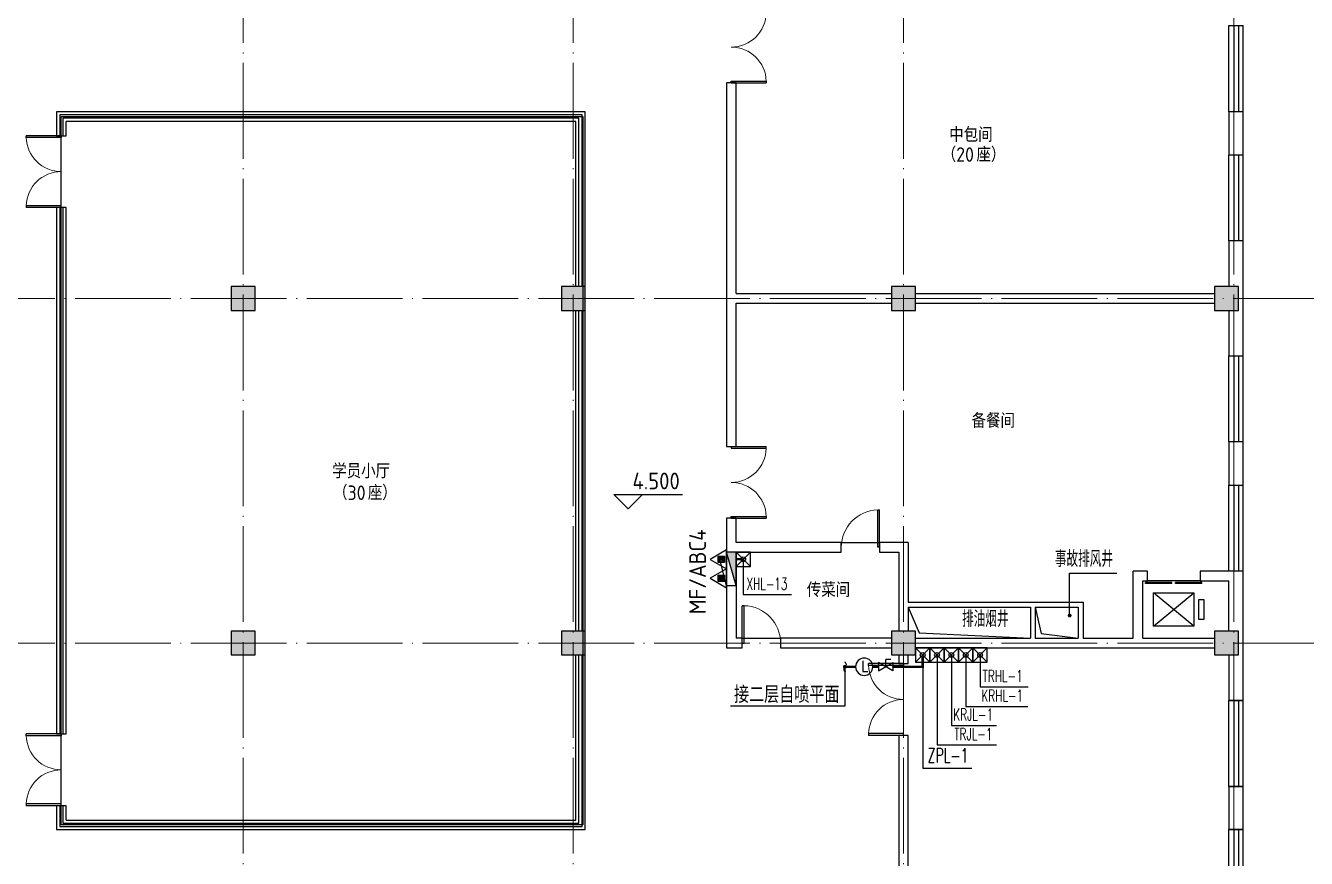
# Model space of a CAD drawing. Extents: x 1475400 to 1714963, y -629303 to -315532.
# Drawn here: x 1535929 to 1562692, y -453708 to -436308 of the extents above; entities that cross this region are included whole.
import ezdxf

# ---------------------------------------------------------------- set-up
doc = ezdxf.new("R2010")
doc.units = 0
doc.header["$LTSCALE"] = 1000
doc.linetypes.add('DOTE', pattern=[2.42, 2, -0.2, 0.02, -0.2])
for name, color, linetype in [('A-ANNO-IDEN-LEVL', 3, 'Continuous'), ('A-ANNO-TXT', 7, 'Continuous'), ('A-WALL-CURT', 111, 'Continuous'), ('COLUMN', 255, 'Continuous'), ('DIM_LEAD', 3, 'Continuous'), ('DIM_太阳能热回水', 7, 'Continuous'), ('DIM_太阳能热给水', 7, 'Continuous'), ('DIM_空气源热回水', 7, 'Continuous'), ('DIM_空气源热给水', 7, 'Continuous'), ('EVTR', 2, 'Continuous'), ('fur', 253, 'Continuous'), ('P-ANNO-IDEN', 3, 'Continuous'), ('P-FIRE-EQPM', 1, 'Continuous'), ('P-FIRE-IDEN', 1, 'Continuous'), ('P-PROT-FIRH', 1, 'Continuous'), ('P-PROT-IDEN', 7, 'Continuous'), ('P-PROT-PIPE', 1, 'Continuous'), ('P-PROT-VPIP', 1, 'Continuous'), ('P-SPRN-EQPM', 161, 'Continuous'), ('P-SPRN-IDEN', 4, 'Continuous'), ('P-SPRN-PIPE', 6, 'Continuous'), ('P-SPRN-VALV', 161, 'Continuous'), ('P-SPRN-VPIP', 161, 'Continuous'), ('PUB_HATCH', 8, 'Continuous'), ('PUB_TEXT', 7, 'Continuous'), ('VPIPE-太阳能热回水', 7, 'Continuous'), ('VPIPE-太阳能热给水', 7, 'Continuous'), ('VPIPE-空气源热回水', 7, 'Continuous'), ('VPIPE-空气源热给水', 7, 'Continuous'), ('WALL', 2, 'Continuous'), ('WINDOW', 4, 'Continuous'), ('建筑底图', 7, 'Continuous'), ('看线', 30, 'Continuous')]:
    doc.layers.add(name, color=color, linetype=linetype)
doc.layers.add('DOTE', color=8, linetype='DOTE', lineweight=9)
doc.layers.add('定位矩形', color=6, linetype='Continuous', plot=False)
doc.styles.add('_TCH_DIM', font='SIMPLEX', dxfattribs={"bigfont": 'GBCBIG'})
doc.styles.add('_TWT_SERIAL', font='COMPLEX', dxfattribs={"width": 0.8, "height": 3, "bigfont": 'HZTXT'})
doc.styles.add('HZ(TK)', font='geniso.shx', dxfattribs={"width": 0.9, "bigfont": 'hztxt.shx'})
doc.styles.get("Standard").update_dxf_attribs({"font": 'geniso.shx', "bigfont": 'hztxt.shx'})

# ---------------------------------------------------------------- blocks, each defined once
blk = doc.blocks.new('$WINLIB2D$00000001')
at = {"color": 0}
for points in [[(-0.5, 0.5), (-0.5, -0.5)], [(-0.5, 0.5), (0.5, 0.5)], [(0.5, -0.5), (0.5, 0.5)], [(0.5, 0.167), (-0.5, 0.167)], [(0.5, -0.167), (-0.5, -0.167)], [(-0.5, -0.5), (0.5, -0.5)]]:
    blk.add_lwpolyline(points, dxfattribs=at)
blk = doc.blocks.new('$DORLIB2D$00000127')
at = {"color": 0}
for points in [[(-0.533, 0.795), (-0.533, 0.69)], [(-0.033, 0.795), (-0.533, 0.795)], [(-0.033, 0.795), (-0.033, 0.69)], [(0.533, 0.795), (0.033, 0.795)], [(0.033, 0.795), (0.033, 0.69)], [(0.533, 0.795), (0.533, 0.69)], [(-0.033, 0.69), (-0.533, 0.69)], [(0.5, 0.5), (-0.5, 0.5)], [(0.533, 0.69), (0.033, 0.69)]]:
    blk.add_lwpolyline(points, dxfattribs=at)
blk = doc.blocks.new('$DorLib2D$00000002')
for p, q in [((-0.5, 0), (-0.5, 0.4875)), ((-0.475, 0.4875), (-0.5, 0.4875)), ((-0.475, 0), (-0.475, 0.4875)), ((0.475, 0), (0.475, 0.4875)), ((0.475, 0.4875), (0.5, 0.4875)), ((0.5, 0), (0.5, 0.4875)), ((-0.5, 0), (-0.475, 0)), ((0.5, 0), (0.475, 0))]:
    blk.add_line(p, q)
at = {"lineweight": 13}
for centre, start, end in [((-0.4875, 0), 0, 88.53072), ((0.4875, 0), 91.46928, 180)]:
    blk.add_arc(centre, 0.4875, start, end, dxfattribs=at)
blk = doc.blocks.new('$DorLib2D$00000001')
for p, q in [((0.45, 0.975), (0.5, 0.975)), ((0.45, 0), (0.45, 0.975)), ((0.5, 0), (0.5, 0.975)), ((0.5, 0), (0.45, 0))]:
    blk.add_line(p, q)
at = {"lineweight": 13}
blk.add_arc((0.475, 0), 0.975, 91.4693, 180, dxfattribs=at)
blk = doc.blocks.new('sdfcsf')
at = {"layer": 'PUB_HATCH'}
for points in [[(879213.1, -360060.3), (879213.1, -359560.3), (878713.1, -359560.3), (878713.1, -360060.3)], [(886113.1, -360060.3), (886113.1, -359560.3), (885613.1, -359560.3), (885613.1, -360060.3)], [(893013.1, -360060.3), (893013.1, -359560.3), (892513.1, -359560.3), (892513.1, -360060.3)], [(899763.1, -360060.3), (899763.1, -359560.3), (899263.1, -359560.3), (899263.1, -360060.3)], [(879213.1, -367260.3), (879213.1, -366760.3), (878713.1, -366760.3), (878713.1, -367260.3)], [(886113.1, -367260.3), (886113.1, -366760.3), (885613.1, -366760.3), (885613.1, -367260.3)], [(893013.1, -367260.3), (893013.1, -366760.3), (892513.1, -366760.3), (892513.1, -367260.3)], [(899763.1, -367260.3), (899763.1, -366760.3), (899263.1, -366760.3), (899263.1, -367260.3)]]:
    blk.add_hatch(color=256, dxfattribs=at).paths.add_polyline_path(points)
at = {"layer": 'A-ANNO-IDEN-LEVL'}
for p, q in [((887010, -364204.8), (886710, -363904.8)), ((886710, -363904.8), (888144, -363904.8)), ((887010, -364204.8), (887310, -363904.8))]:
    blk.add_line(p, q, dxfattribs=at)
at = {"layer": 'A-WALL-CURT'}
for p, q in [((886113.1, -355910.3), (875063.1, -355910.3)), ((875063.1, -355910.3), (875063.1, -356410.3)), ((886113.1, -359560.3), (886113.1, -355910.3)), ((886046.5, -355977), (875129.8, -355977)), ((875129.8, -355977), (875129.8, -356410.3)), ((885979.8, -356043.7), (875196.5, -356043.7)), ((875196.5, -356043.7), (875196.5, -356410.3)), ((885913.1, -356110.3), (875263.1, -356110.3)), ((875263.1, -356410.3), (875263.1, -356110.3)), ((885913.1, -359560.3), (885913.1, -356110.3)), ((885979.8, -359560.3), (885979.8, -356043.7)), ((886046.5, -359560.3), (886046.5, -355977)), ((875063.1, -356410.3), (875263.1, -356410.3)), ((875063.1, -357910.3), (875063.1, -368910.3)), ((875263.1, -357910.3), (875063.1, -357910.3)), ((875129.8, -357910.3), (875129.8, -368910.3)), ((875196.5, -357910.3), (875196.5, -368910.3)), ((875263.1, -368910.3), (875263.1, -357910.3)), ((885913.1, -366760.3), (885913.1, -360060.3)), ((885979.8, -366760.3), (885979.8, -360060.3)), ((886046.5, -366760.3), (886046.5, -360060.3)), ((886113.1, -366760.3), (886113.1, -360060.3)), ((885913.1, -370710.3), (885913.1, -367260.3)), ((885979.8, -370777), (885979.8, -367260.3)), ((886046.5, -370843.7), (886046.5, -367260.3)), ((886113.1, -370910.3), (886113.1, -367260.3)), ((875063.1, -368910.3), (875263.1, -368910.3)), ((875263.1, -370410.3), (875063.1, -370410.3)), ((875063.1, -370410.3), (875063.1, -370910.3)), ((875129.8, -370410.3), (875129.8, -370843.7)), ((875196.5, -370410.3), (875196.5, -370777)), ((875263.1, -370710.3), (875263.1, -370410.3)), ((875063.1, -370910.3), (886113.1, -370910.3)), ((875129.8, -370843.7), (886046.5, -370843.7)), ((875196.5, -370777), (885979.8, -370777)), ((875263.1, -370710.3), (885913.1, -370710.3))]:
    blk.add_line(p, q, dxfattribs=at)
at = {"layer": 'COLUMN'}
for p, q in [((879213.1, -359560.3), (878713.1, -359560.3)), ((878713.1, -359560.3), (878713.1, -360060.3)), ((879213.1, -360060.3), (879213.1, -359560.3)), ((886113.1, -359560.3), (885613.1, -359560.3)), ((885613.1, -359560.3), (885613.1, -360060.3)), ((886113.1, -360060.3), (886113.1, -359560.3)), ((893013.1, -359560.3), (892513.1, -359560.3)), ((892513.1, -359560.3), (892513.1, -360060.3)), ((893013.1, -360060.3), (893013.1, -359560.3)), ((899763.1, -359560.3), (899263.1, -359560.3)), ((899263.1, -359560.3), (899263.1, -360060.3)), ((899763.1, -360060.3), (899763.1, -359560.3)), ((878713.1, -360060.3), (879213.1, -360060.3)), ((885613.1, -360060.3), (886113.1, -360060.3)), ((892513.1, -360060.3), (893013.1, -360060.3)), ((899263.1, -360060.3), (899763.1, -360060.3)), ((879213.1, -366760.3), (878713.1, -366760.3)), ((878713.1, -366760.3), (878713.1, -367260.3)), ((879213.1, -367260.3), (879213.1, -366760.3)), ((886113.1, -366760.3), (885613.1, -366760.3)), ((885613.1, -366760.3), (885613.1, -367260.3)), ((886113.1, -367260.3), (886113.1, -366760.3)), ((893013.1, -366760.3), (892513.1, -366760.3)), ((892513.1, -366760.3), (892513.1, -367260.3)), ((893013.1, -367260.3), (893013.1, -366760.3)), ((899763.1, -366760.3), (899263.1, -366760.3)), ((899263.1, -366760.3), (899263.1, -367260.3)), ((899763.1, -367260.3), (899763.1, -366760.3)), ((878713.1, -367260.3), (879213.1, -367260.3)), ((885613.1, -367260.3), (886113.1, -367260.3)), ((892513.1, -367260.3), (893013.1, -367260.3)), ((899263.1, -367260.3), (899763.1, -367260.3))]:
    blk.add_line(p, q, dxfattribs=at)
at = {"layer": 'DIM_LEAD'}
for p, q in [((896234.3, -366435.5), (896234.3, -365548.4)), ((896234.3, -365548.4), (897221.5, -365548.4))]:
    blk.add_line(p, q, dxfattribs=at)
at = {"layer": 'DIM_LEAD', "const_width": 40}
blk.add_lwpolyline([(896234.3, -366455.5, 1), (896234.3, -366415.5, 1)], format="xyb", close=True, dxfattribs=at)
at = {"layer": 'DOTE'}
for p, q in [((878963.1, -383511.1), (878963.1, -343309.6)), ((885863.1, -383511.1), (885863.1, -343309.6)), ((892763.1, -383511.1), (892763.1, -343309.6)), ((899663.1, -383511.1), (899663.1, -343309.6)), ((860932, -359810.3), (901663.1, -359810.3)), ((860932, -367010.3), (901663.1, -367010.3))]:
    blk.add_line(p, q, dxfattribs=at)
at = {"layer": 'EVTR'}
for p, q in [((897988.1, -366660.3), (898828.1, -365960.3)), ((898828.1, -366660.3), (897988.1, -365960.3)), ((897988.1, -365960.3), (898828.1, -365960.3)), ((897988.1, -366660.3), (897988.1, -365960.3)), ((898828.1, -365960.3), (898828.1, -366660.3)), ((898933.1, -366100.3), (899038.1, -366100.3)), ((898933.1, -366520.3), (898933.1, -366100.3)), ((899038.1, -366100.3), (899038.1, -366520.3)), ((899038.1, -366520.3), (898933.1, -366520.3)), ((898828.1, -366660.3), (897988.1, -366660.3))]:
    blk.add_line(p, q, dxfattribs=at)
at = {"layer": 'fur'}
blk.add_lwpolyline([(875163.1, -356010.3), (886063.1, -356010.3), (886063.1, -370810.3), (875163.1, -370810.3)], close=True, dxfattribs=at)
at = {"layer": 'WALL'}
for p, q in [((889263.1, -355308.8), (889063.1, -355308.8)), ((889063.1, -355308.8), (889063.1, -359810.3)), ((889263.1, -359710.3), (889263.1, -355308.8)), ((899863.1, -355910.3), (899563.1, -355910.3)), ((899563.1, -355910.3), (899563.1, -356810.3)), ((899863.1, -356810.3), (899863.1, -355910.3)), ((899563.1, -356810.3), (899863.1, -356810.3)), ((899863.1, -358610.3), (899563.1, -358610.3)), ((899563.1, -358610.3), (899563.1, -359560.3)), ((899863.1, -359810.3), (899863.1, -358610.3)), ((889063.1, -359810.3), (889063.1, -362904.2)), ((889263.1, -359710.3), (892513.1, -359710.3)), ((889263.1, -359910.3), (892513.1, -359910.3)), ((889263.1, -362904.2), (889263.1, -359910.3)), ((893013.1, -359710.3), (899263.1, -359710.3)), ((893013.1, -359910.3), (899263.1, -359910.3)), ((899863.1, -361010.3), (899863.1, -359810.3)), ((899563.1, -360060.3), (899563.1, -361010.3)), ((899563.1, -361010.3), (899863.1, -361010.3)), ((899863.1, -362810.3), (899563.1, -362810.3)), ((899563.1, -362810.3), (899563.1, -363710.3)), ((899863.1, -363710.3), (899863.1, -362810.3)), ((889063.1, -362904.2), (889263.1, -362904.2)), ((899563.1, -363710.3), (899863.1, -363710.3)), ((889263.1, -364404.2), (889063.1, -364404.2)), ((889063.1, -364404.2), (889063.1, -365010.3)), ((889263.1, -364910.3), (889263.1, -364404.2)), ((889063.1, -365010.3), (889063.1, -367110.3)), ((891463.1, -364910.3), (889263.1, -364910.3)), ((891463.1, -365110.3), (891463.1, -364910.3)), ((892863.1, -364910.3), (892263.1, -364910.3)), ((892263.1, -364910.3), (892263.1, -365110.3)), ((892863.1, -364910.3), (892863.1, -366160.3)), ((889263.1, -365110.3), (889263.1, -366910.3)), ((889263.1, -365110.3), (891463.1, -365110.3)), ((892263.1, -365110.3), (892663.1, -365110.3)), ((892663.1, -365110.3), (892663.1, -366210.3)), ((897563.1, -366910.3), (897563.1, -365510.3)), ((897858.1, -365510.3), (897563.1, -365510.3)), ((897858.1, -365710.3), (897858.1, -365510.3)), ((899563.1, -365510.3), (898958.1, -365510.3)), ((898958.1, -365510.3), (898958.1, -365710.3)), ((899863.1, -365510.3), (899563.1, -365510.3)), ((899863.1, -365610.3), (899863.1, -365510.3)), ((897763.1, -366910.3), (897763.1, -365710.3)), ((897763.1, -365710.3), (897858.1, -365710.3)), ((898958.1, -365710.3), (899563.1, -365710.3)), ((899563.1, -366760.3), (899563.1, -365710.3)), ((899863.1, -367010.3), (899863.1, -365610.3)), ((892663.1, -366210.3), (892663.1, -366760.3)), ((892863.1, -366160.3), (895463.1, -366160.3)), ((892863.1, -366260.3), (892863.1, -366760.3)), ((892863.1, -366260.3), (895413.1, -366260.3)), ((895413.1, -366260.3), (895413.1, -366910.3)), ((895463.1, -366160.3), (896513.1, -366160.3)), ((895513.1, -366260.3), (896413.1, -366260.3)), ((895513.1, -366260.3), (895513.1, -366910.3)), ((896413.1, -366260.3), (896413.1, -366910.3)), ((896513.1, -366160.3), (896513.1, -366910.3)), ((889393.1, -366910.3), (889263.1, -366910.3)), ((889393.1, -367110.3), (889393.1, -366910.3)), ((892513.1, -366910.3), (890193.1, -366910.3)), ((890193.1, -366910.3), (890193.1, -367110.3)), ((893013.1, -366910.3), (895413.1, -366910.3)), ((895513.1, -366910.3), (896413.1, -366910.3)), ((896513.1, -366910.3), (897563.1, -366910.3)), ((897763.1, -366910.3), (899263.1, -366910.3)), ((889063.1, -367110.3), (889393.1, -367110.3)), ((890193.1, -367110.3), (892513.1, -367110.3)), ((893013.1, -367110.3), (895463.1, -367110.3)), ((895463.1, -367110.3), (896463.1, -367110.3)), ((896463.1, -367110.3), (897663.1, -367110.3)), ((897663.1, -367110.3), (899263.1, -367110.3)), ((899863.1, -368210.3), (899863.1, -367010.3)), ((892663.1, -367260.3), (892663.1, -367440.3)), ((892663.1, -367440.3), (892863.1, -367440.3)), ((892863.1, -367440.3), (892863.1, -367260.3)), ((899563.1, -367260.3), (899563.1, -368210.3)), ((899563.1, -368210.3), (899863.1, -368210.3)), ((892863.1, -368940.3), (892663.1, -368940.3)), ((892663.1, -368940.3), (892663.1, -373660.3)), ((892863.1, -373660.3), (892863.1, -368940.3)), ((899863.1, -370010.3), (899563.1, -370010.3)), ((899563.1, -370010.3), (899563.1, -370910.3)), ((899863.1, -370910.3), (899863.1, -370010.3)), ((899563.1, -370910.3), (899863.1, -370910.3))]:
    blk.add_line(p, q, dxfattribs=at)
at = {"layer": 'WINDOW'}
for p, q in [((891463.1, -364910.3), (892263.1, -364910.3)), ((889393.1, -366910.3), (890193.1, -366910.3))]:
    blk.add_line(p, q, dxfattribs=at)
at = {"layer": '看线'}
for points in [[(892863.1, -366260.3), (893091.1, -366798.2), (895413.1, -366910.3)], [(895513.1, -366260.3), (895635.5, -366813.4), (896413.1, -366910.3)]]:
    blk.add_lwpolyline(points, dxfattribs=at)
at = {"layer": 'WINDOW'}
for name, p, xscale, yscale, zscale, rotation in [('$DorLib2D$00000002', (889163.1, -354558.8), -1500, 1500, -1500, 270), ('$WINLIB2D$00000001', (899713.1, -355010.3), -1800, 300, 1800, 270), ('$DorLib2D$00000002', (875163.1, -357160.3), -1500, 1500, 1500, 90), ('$WINLIB2D$00000001', (899713.1, -357710.3), -1800, 300, 1800, 270), ('$WINLIB2D$00000001', (899713.1, -361910.3), -1800, 300, 1800, 270), ('$DorLib2D$00000002', (889163.1, -363654.2), -1500, 1500, -1500, 270), ('$WINLIB2D$00000001', (899713.1, -364610.3), -1800, 300, 1800, 270), ('$DORLIB2D$00000127', (898408.1, -365610.3), -1100, 200, 1100, 180), ('$DorLib2D$00000002', (892763.1, -368190.3), 1500, 1500, -1500, 90), ('$WINLIB2D$00000001', (899713.1, -369110.3), 1800, 300, 1800, 90), ('$DorLib2D$00000002', (875163.1, -369660.3), 1500, 1500, -1500, 90), ('$WINLIB2D$00000001', (899713.1, -371810.3), 1800, 300, 1800, 90)]:
    blk.add_blockref(name, p, dxfattribs=dict(at, xscale=xscale, yscale=yscale, zscale=zscale, rotation=rotation))
at = {"layer": 'WINDOW', "yscale": 800}
for p, xscale, zscale in [((891863.1, -365010.3), 800, 800), ((889793.1, -367010.3), -800, -800)]:
    blk.add_blockref('$DorLib2D$00000001', p, dxfattribs=dict(at, xscale=xscale, zscale=zscale))
at = {"layer": 'A-ANNO-TXT', "color": 7}
blk.add_text('4.500', height=350, dxfattribs=at).set_placement((887098.7, -363799.8))
at = {"layer": 'PUB_TEXT'}
for s, height, p in [('中包间', 302.47, (893717.2, -356542.1)), ('（', 302.5, (893560.3, -356955)), ('20', 302.47, (893862.7, -356955)), ('座）', 302.47, (894286.2, -356955)), ('备餐间', 302.47, (894183.5, -362516.3)), ('学员小厅', 302.47, (880825.1, -363568.6)), ('（', 302.5, (880842.3, -364021.7)), ('座）', 302.47, (881568.2, -364021.7)), ('30', 302.47, (881144.8, -364021.7)), ('传菜间', 302.47, (890741, -366051.1))]:
    blk.add_text(s, height=height, dxfattribs=at).set_placement(p)
at = {"layer": 'PUB_TEXT', "color": 7, "style": '_TCH_DIM'}
for s, p in [('事故排风井', (895925, -365421.1)), ('排油烟井', (893986.5, -366675.3))]:
    blk.add_text(s, height=337.59, dxfattribs=at).set_placement(p)
blk = doc.blocks.new('$TWTSYS$00000508')
for p, q in [((-0.5, 0.5), (0.324, 1.224)), ((-0.5, 0.5), (-0.5, -0.5)), ((-0.5, -0.5), (0.5, 0.5)), ((0.5, 0.5), (-0.5, 0.5)), ((0.5, -0.5), (0.5, 0.5)), ((-0.5, -0.5), (0.5, -0.5))]:
    blk.add_line(p, q)
blk.add_solid([(0.5, -0.5), (0.5, 0.5), (-0.5, -0.5)])
blk = doc.blocks.new('$EVALVE$00000030')
for p in [(0, 0), (87, 124)]:
    blk.add_line(p, (0, 124))
blk.add_lwpolyline([(-125, -72), (125, 72), (125, -72), (-125, 72)], close=True)
for p in [(-125, 0), (125, 0)]:
    blk.add_point(p)
blk = doc.blocks.new('$EVALVE$00000027')
at = {"color": 7}
for p, q in [((-23, 104), (-23, -83)), ((-23, -83), (61, -83))]:
    blk.add_line(p, q, dxfattribs=at)
blk.add_lwpolyline([(-150, 0, 1), (150, 0, 1), (-150, 0, 0.808179)], format="xyb")
for p in [(-150, 0), (150, 0)]:
    blk.add_point(p)
blk = doc.blocks.new('$TwtSys$00000132')
at = {"elevation": 0}
blk.add_lwpolyline([(7, -101, -0.575183), (0, 0, 0.604745), (-11, 101, 16.924828)], format="xyb", dxfattribs=at)
blk = doc.blocks.new('$TwtSys$00000546')
h = blk.add_hatch()
h.set_pattern_fill('ANSI31', color=256, scale=200, style=0)
h.set_pattern_definition([(45, (-38543.802, -6670.83), (-17.67767, 17.67767), [])])
h.paths.add_polyline_path([(-65, 174), (65, 174), (65, 44), (-65, 44)])
for points in [[(0, 344), (-198, 0), (198, 0)], [(-65, 174), (65, 174), (65, 44), (-65, 44)]]:
    blk.add_lwpolyline(points, close=True)

msp = doc.modelspace()

# ---------------------------------------------------------------- hatches: boundary and pattern name
at = {"layer": 'P-SPRN-PIPE'}
for points in [[(1554674.2, -449704), (1554699.2, -449704), (1554699.2, -449729)], [(1554674.2, -449704), (1554674.2, -449729), (1554699.2, -449729)]]:
    msp.add_hatch(color=256, dxfattribs=at).paths.add_polyline_path(points)

# ---------------------------------------------------------------- linework, layer by layer
at = {"layer": 'DIM_太阳能热回水'}
for p, q in [((1555874.2, -449458), (1555874.2, -450122.5)), ((1555874.2, -450122.5), (1556876.3, -450122.5))]:
    msp.add_line(p, q, dxfattribs=at)
at = {"layer": 'DIM_太阳能热给水'}
for p, q in [((1554974.2, -449458), (1554974.2, -451335.6)), ((1554974.2, -451335.6), (1556216.6, -451335.6))]:
    msp.add_line(p, q, dxfattribs=at)
at = {"layer": 'DIM_空气源热回水'}
for p, q in [((1555574.2, -449458), (1555574.2, -450533)), ((1555574.2, -450533), (1556873.6, -450533))]:
    msp.add_line(p, q, dxfattribs=at)
at = {"layer": 'DIM_空气源热给水'}
for p, q in [((1555274.2, -449458), (1555274.2, -450928.9)), ((1555274.2, -450928.9), (1556216.6, -450928.9))]:
    msp.add_line(p, q, dxfattribs=at)
at = {"layer": 'P-ANNO-IDEN'}
for p, q in [((1553048.6, -449704), (1553048.6, -450530.4)), ((1553048.6, -450530.4), (1550661.2, -450530.4))]:
    msp.add_line(p, q, dxfattribs=at)
at = {"layer": 'P-ANNO-IDEN', "const_width": 40}
msp.add_lwpolyline([(1553048.6, -449684, 1), (1553048.6, -449724, 1)], format="xyb", close=True, dxfattribs=at)
at = {"layer": 'P-PROT-IDEN', "linetype": 'ByBlock'}
for p, q in [((1550924.2, -447458, -3800), (1550924.2, -448197.7, -3800)), ((1550924.2, -448197.7, -3800), (1551933.7, -448197.7, -3800))]:
    msp.add_line(p, q, dxfattribs=at)
at = {"layer": 'P-PROT-PIPE', "const_width": 50}
msp.add_lwpolyline([(1550924.2, -447458), (1550774.2, -447458)], dxfattribs=at)
at = {"layer": 'P-PROT-VPIP'}
msp.add_circle((1550924.2, -447458), 50, dxfattribs=at)
at = {"layer": 'P-SPRN-IDEN'}
for p, q in [((1554674.2, -449458), (1554674.2, -451824.4)), ((1554674.2, -451824.4), (1555704.6, -451824.4))]:
    msp.add_line(p, q, dxfattribs=at)
at = {"layer": 'P-SPRN-PIPE', "const_width": 50}
for points in [[(1554674.2, -449508), (1554674.2, -449704)], [(1553272, -449704), (1553048.8, -449704)], [(1553752.9, -449704), (1553632, -449704)], [(1554674.2, -449704), (1554053.4, -449704)]]:
    msp.add_lwpolyline(points, dxfattribs=at)
at = {"layer": 'P-SPRN-VPIP'}
msp.add_circle((1554674.2, -449458), 50, dxfattribs=at)
at = {"layer": 'VPIPE-太阳能热回水'}
msp.add_circle((1555874.2, -449458), 50, dxfattribs=at)
at = {"layer": 'VPIPE-太阳能热给水'}
msp.add_circle((1554974.2, -449458), 50, dxfattribs=at)
at = {"layer": 'VPIPE-空气源热回水'}
msp.add_circle((1555574.2, -449458), 50, dxfattribs=at)
at = {"layer": 'VPIPE-空气源热给水'}
msp.add_circle((1555274.2, -449458), 50, dxfattribs=at)
at = {"layer": '定位矩形', "color": 3}
for p, q in [((1550774.2, -447608), (1551074.2, -447308)), ((1550774.2, -447308), (1551074.2, -447608))]:
    msp.add_line(p, q, dxfattribs=at)
at = {"layer": '定位矩形'}
for p, q in [((1554524.2, -449608), (1554824.2, -449308)), ((1554524.2, -449308), (1554824.2, -449608)), ((1554524.2, -449608), (1554824.2, -449308)), ((1554524.2, -449308), (1554824.2, -449608)), ((1554824.2, -449608), (1555124.2, -449308)), ((1554824.2, -449308), (1555124.2, -449608)), ((1554824.2, -449608), (1555124.2, -449308)), ((1554824.2, -449308), (1555124.2, -449608)), ((1554824.2, -449608), (1555124.2, -449308)), ((1554824.2, -449308), (1555124.2, -449608)), ((1555124.2, -449608), (1555424.2, -449308)), ((1555124.2, -449308), (1555424.2, -449608)), ((1555124.2, -449608), (1555424.2, -449308)), ((1555124.2, -449308), (1555424.2, -449608)), ((1555424.2, -449608), (1555724.2, -449308)), ((1555424.2, -449308), (1555724.2, -449608)), ((1555424.2, -449608), (1555724.2, -449308)), ((1555424.2, -449308), (1555724.2, -449608)), ((1555724.2, -449608), (1556024.2, -449308)), ((1555724.2, -449308), (1556024.2, -449608)), ((1555724.2, -449608), (1556024.2, -449308)), ((1555724.2, -449308), (1556024.2, -449608))]:
    msp.add_line(p, q, dxfattribs=at)
at = {"layer": '定位矩形', "color": 3}
msp.add_lwpolyline([(1550774.2, -447608), (1551074.2, -447608), (1551074.2, -447308), (1550774.2, -447308)], close=True, dxfattribs=at)
at = {"layer": '定位矩形'}
for points in [[(1554524.2, -449608), (1554824.2, -449608), (1554824.2, -449308), (1554524.2, -449308)], [(1554524.2, -449608), (1554824.2, -449608), (1554824.2, -449308), (1554524.2, -449308)], [(1554824.2, -449608), (1555124.2, -449608), (1555124.2, -449308), (1554824.2, -449308)], [(1554824.2, -449608), (1555124.2, -449608), (1555124.2, -449308), (1554824.2, -449308)], [(1554824.2, -449608), (1555124.2, -449608), (1555124.2, -449308), (1554824.2, -449308)], [(1555124.2, -449608), (1555424.2, -449608), (1555424.2, -449308), (1555124.2, -449308)], [(1555124.2, -449608), (1555424.2, -449608), (1555424.2, -449308), (1555124.2, -449308)], [(1555424.2, -449608), (1555724.2, -449608), (1555724.2, -449308), (1555424.2, -449308)], [(1555424.2, -449608), (1555724.2, -449608), (1555724.2, -449308), (1555424.2, -449308)], [(1555724.2, -449608), (1556024.2, -449608), (1556024.2, -449308), (1555724.2, -449308)], [(1555724.2, -449608), (1556024.2, -449608), (1556024.2, -449308), (1555724.2, -449308)]]:
    msp.add_lwpolyline(points, close=True, dxfattribs=at)

# ---------------------------------------------------------------- block references
at = {"layer": 'P-FIRE-EQPM', "rotation": 90.00000000033624}
for p in [(1550574.2, -447459.6), (1550574.2, -447856.4)]:
    msp.add_blockref('$TwtSys$00000546', p, dxfattribs=at)
at = {"layer": 'P-PROT-FIRH', "xscale": -700, "yscale": -200, "zscale": 700, "rotation": 269.9999949888559}
msp.add_blockref('$TWTSYS$00000508', (1550674.2, -447658), dxfattribs=at)
at = {"layer": 'P-SPRN-EQPM', "rotation": 180}
msp.add_blockref('$TwtSys$00000132', (1553048.8, -449704), dxfattribs=at)
at = {"layer": 'P-SPRN-VALV', "xscale": -1.2, "yscale": -1.2, "zscale": 1.2, "rotation": 180}
for name, p in [('$EVALVE$00000027', (1553452, -449704)), ('$EVALVE$00000030', (1553903.2, -449704))]:
    msp.add_blockref(name, p, dxfattribs=at)
at = {"layer": '建筑底图'}
msp.add_blockref('sdfcsf', (661511.1, -82197.6), dxfattribs=at)

# ---------------------------------------------------------------- texts
at = {"layer": 'DIM_太阳能热回水', "color": 7, "style": '_TWT_SERIAL', "width": 0.64}
msp.add_text('TRHL-1', height=250, dxfattribs=at).set_placement((1555927.2, -450022.5))
at = {"layer": 'DIM_太阳能热给水', "color": 7, "style": '_TWT_SERIAL', "width": 0.64}
msp.add_text('TRJL-1', height=250, dxfattribs=at).set_placement((1555336.1, -451235.6))
at = {"layer": 'DIM_空气源热回水', "color": 7, "style": '_TWT_SERIAL', "width": 0.64}
msp.add_text('KRHL-1', height=250, dxfattribs=at).set_placement((1555901.7, -450433))
at = {"layer": 'DIM_空气源热给水', "color": 7, "style": '_TWT_SERIAL', "width": 0.64}
msp.add_text('KRJL-1', height=250, dxfattribs=at).set_placement((1555313.3, -450828.9))
at = {"layer": 'P-ANNO-IDEN', "color": 7, "style": 'HZ(TK)', "width": 0.9}
msp.add_text('接二层自喷平面', height=350, dxfattribs=at).set_placement((1550731.2, -450460.4))
at = {"layer": 'P-FIRE-IDEN'}
msp.add_text('MF/ABC4', height=350, rotation=90, dxfattribs=at).set_placement((1550145.6, -448606.4))
at = {"layer": 'P-PROT-IDEN', "color": 7, "linetype": 'ByBlock', "style": '_TWT_SERIAL', "width": 0.64}
msp.add_text('XHL-13', height=250, dxfattribs=at).set_placement((1550992.3, -448097.7, -3800))
at = {"layer": 'P-SPRN-IDEN', "color": 7, "style": '_TWT_SERIAL', "width": 0.64}
msp.add_text('ZPL-1', height=300, dxfattribs=at).set_placement((1554776, -451704.4))

doc.saveas('drawing.dxf')
